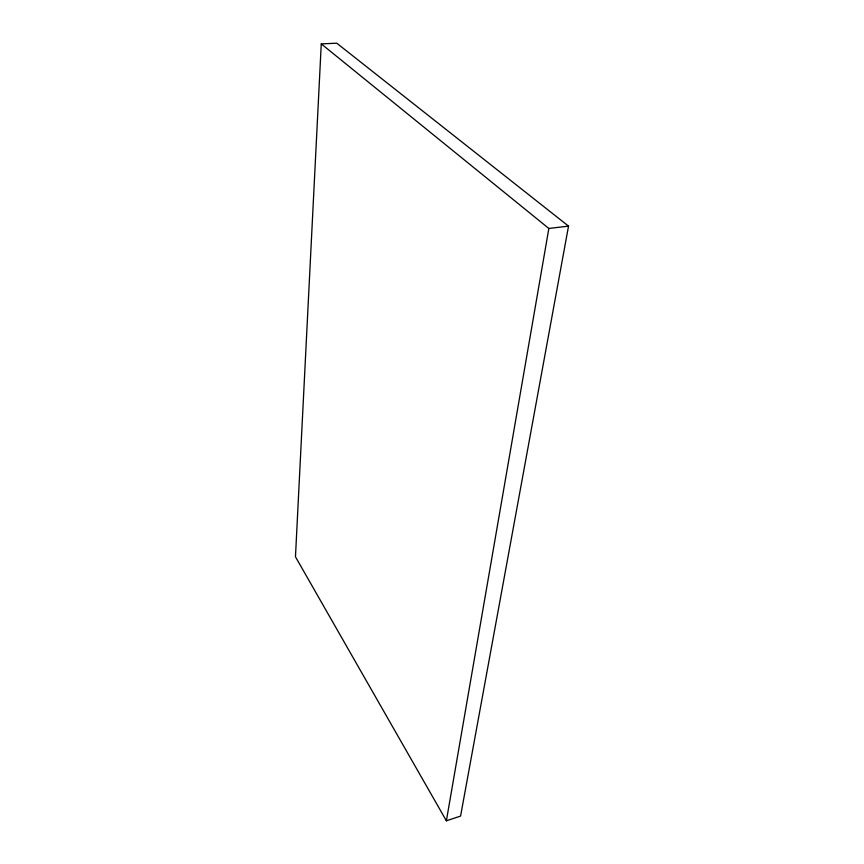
<?xml version="1.0" encoding="UTF-8"?>
<svg xmlns="http://www.w3.org/2000/svg" width="864" height="864" viewBox="0 0 864 864"><rect width="100%" height="100%" fill="white"/><g stroke="black" fill="none" stroke-linecap="round" stroke-linejoin="round"><path stroke-width="1.3" d="M321.268 43.891L295.466 556.805L446.375 820.8L460.577 816.091L568.534 226.12L336.766 43.2L321.268 43.891L548.856 228.463L568.534 226.12M446.375 820.8L548.856 228.463"/></g></svg>
